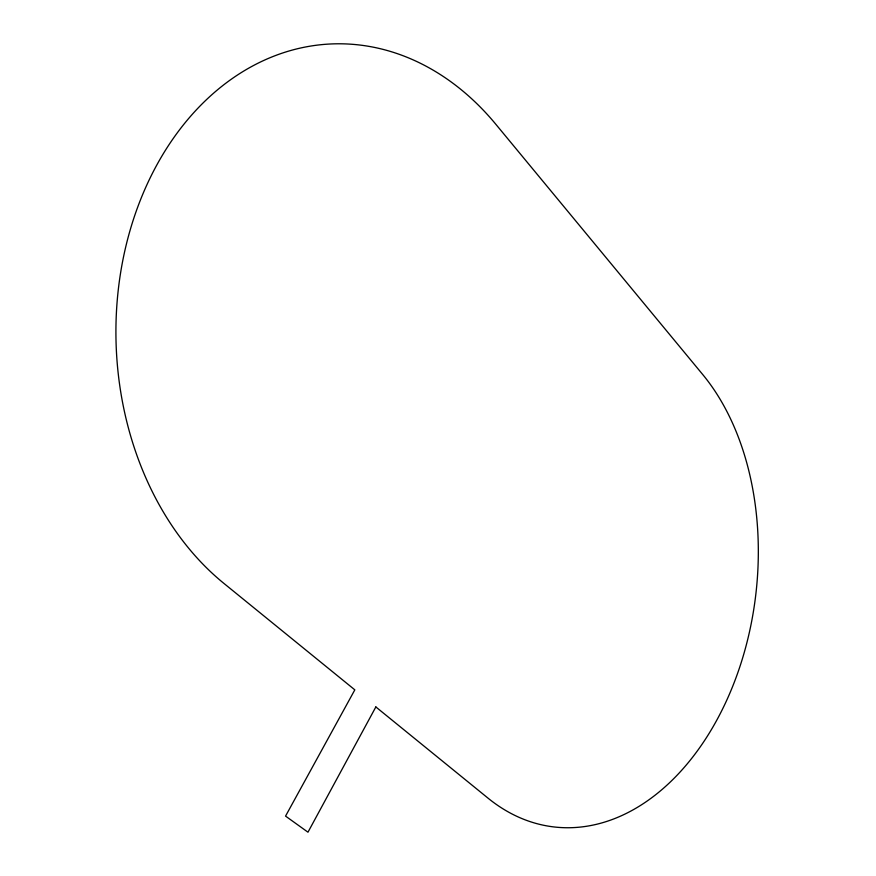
<?xml version="1.0" encoding="UTF-8"?>
<svg xmlns="http://www.w3.org/2000/svg" width="876" height="876" viewBox="0 0 876 876"><rect width="100%" height="100%" fill="white"/><g stroke="black" fill="none" stroke-linecap="round" stroke-linejoin="round"><path stroke-width="1.31" d="M375.848 706.943L307.98 832.2L285.554 816.103L354.824 689.85L223.917 583.416A292.683 226.402 88.3 0 1 161.731 156.355A292.683 226.402 88.3 0 1 495.783 124.228L702.683 374.479A253.941 173.163 -83.2 0 1 721.145 711.87A253.941 173.163 -83.2 0 1 488.063 798.178L375.848 706.943"/></g></svg>
